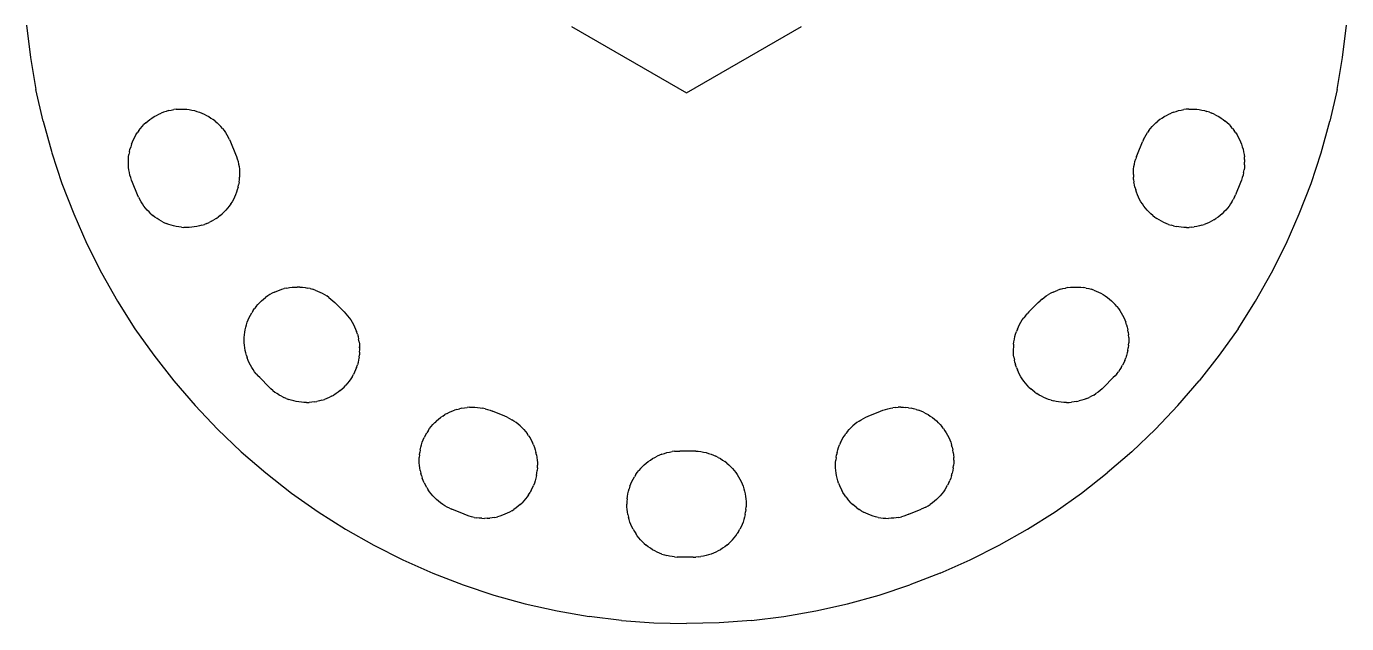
# Model space of a CAD drawing. Extents: x 83 to 338, y -17 to 518.
# Drawn here: x 85.3 to 184.8, y -16.7 to 28.3 of the extents above; entities that cross this region are included whole.
import ezdxf

# ---------------------------------------------------------------- set-up
doc = ezdxf.new("R2010")
doc.units = 0
doc.header["$MEASUREMENT"] = 0
doc.layers.get('0').update_dxf_attribs({"linetype": 'CONTINUOUS'})

msp = doc.modelspace()

# ---------------------------------------------------------------- linework, layer by layer
at = {"color": 1}
for points in [[(85.27, 28.447), (85.57, 26.011)], [(126.369, 28.347), (135.029, 23.348)], [(135.029, 23.348), (143.69, 28.347)], [(184.488, 26.011), (184.788, 28.447)], [(85.57, 26.011), (85.99, 23.593)], [(184.068, 23.593), (184.488, 26.011)], [(86.528, 21.199), (85.99, 23.593)], [(184.068, 23.593), (183.531, 21.199)], [(95.798, 21.948), (95.611, 21.886)], [(95.987, 22), (95.798, 21.947)], [(95.987, 22), (96.178, 22.043)], [(96.178, 22.043), (96.372, 22.077)], [(96.566, 22.1), (96.372, 22.076)], [(96.567, 22.1), (96.762, 22.115)], [(96.762, 22.115), (96.959, 22.12)], [(96.959, 22.12), (97.155, 22.115)], [(97.155, 22.115), (97.351, 22.1)], [(97.351, 22.101), (97.546, 22.077)], [(97.546, 22.076), (97.739, 22.043)], [(97.739, 22.043), (97.931, 22)], [(97.931, 22), (98.12, 21.947)], [(98.12, 21.948), (98.307, 21.886)], [(171.752, 21.886), (171.938, 21.947)], [(171.938, 21.947), (172.128, 22)], [(172.128, 22), (172.319, 22.043)], [(172.319, 22.043), (172.513, 22.076)], [(172.708, 22.101), (172.513, 22.076)], [(172.903, 22.115), (172.707, 22.1)], [(172.903, 22.115), (173.099, 22.12)], [(173.099, 22.12), (173.296, 22.115)], [(173.296, 22.115), (173.492, 22.101)], [(173.492, 22.1), (173.686, 22.076)], [(173.686, 22.076), (173.88, 22.043)], [(173.88, 22.043), (174.071, 22)], [(174.071, 22), (174.261, 21.947)], [(174.447, 21.886), (174.261, 21.947)], [(86.527, 21.199), (87.182, 18.834)], [(93.995, 20.806), (94.13, 20.948)], [(94.272, 21.084), (94.13, 20.948)], [(94.272, 21.083), (94.421, 21.212)], [(94.421, 21.212), (94.576, 21.332)], [(94.576, 21.332), (94.736, 21.446)], [(94.736, 21.446), (94.902, 21.551)], [(94.902, 21.551), (95.073, 21.647)], [(95.073, 21.647), (95.248, 21.736)], [(95.248, 21.736), (95.428, 21.815)], [(95.611, 21.886), (95.428, 21.815)], [(98.306, 21.886), (98.49, 21.815)], [(98.489, 21.815), (98.669, 21.736)], [(98.669, 21.736), (98.844, 21.647)], [(98.844, 21.647), (99.015, 21.55)], [(99.015, 21.551), (99.181, 21.446)], [(99.181, 21.446), (99.341, 21.332)], [(99.497, 21.212), (99.341, 21.333)], [(99.496, 21.212), (99.645, 21.083)], [(99.645, 21.084), (99.788, 20.948)], [(99.787, 20.948), (99.922, 20.806)], [(170.271, 20.948), (170.136, 20.806)], [(170.413, 21.084), (170.271, 20.948)], [(170.413, 21.083), (170.562, 21.212)], [(170.717, 21.333), (170.562, 21.212)], [(170.877, 21.446), (170.717, 21.333)], [(170.877, 21.446), (171.043, 21.551)], [(171.043, 21.551), (171.214, 21.647)], [(171.214, 21.647), (171.389, 21.736)], [(171.389, 21.736), (171.569, 21.815)], [(171.752, 21.886), (171.569, 21.815)], [(174.447, 21.886), (174.63, 21.815)], [(174.81, 21.736), (174.63, 21.815)], [(174.81, 21.736), (174.985, 21.647)], [(174.985, 21.647), (175.156, 21.551)], [(175.156, 21.551), (175.322, 21.446)], [(175.322, 21.446), (175.482, 21.333)], [(175.482, 21.333), (175.637, 21.212)], [(175.786, 21.084), (175.637, 21.212)], [(175.928, 20.948), (175.786, 21.084)], [(175.928, 20.948), (176.064, 20.806)], [(182.876, 18.833), (183.531, 21.199)], [(93.343, 19.83), (93.431, 20.005)], [(93.431, 20.005), (93.528, 20.176)], [(93.528, 20.176), (93.633, 20.342)], [(93.746, 20.503), (93.633, 20.342)], [(93.746, 20.502), (93.867, 20.657)], [(93.867, 20.657), (93.995, 20.806)], [(100.051, 20.658), (99.922, 20.806)], [(100.051, 20.657), (100.171, 20.502)], [(100.171, 20.503), (100.285, 20.342)], [(100.284, 20.342), (100.39, 20.176)], [(100.39, 20.176), (100.487, 20.005)], [(100.575, 19.83), (100.486, 20.005)], [(169.483, 19.83), (169.572, 20.005)], [(169.572, 20.005), (169.669, 20.176)], [(169.669, 20.176), (169.774, 20.342)], [(169.887, 20.503), (169.774, 20.342)], [(169.887, 20.502), (170.007, 20.657)], [(170.007, 20.657), (170.136, 20.806)], [(176.192, 20.657), (176.063, 20.806)], [(176.191, 20.657), (176.312, 20.502)], [(176.426, 20.342), (176.312, 20.503)], [(176.425, 20.342), (176.53, 20.176)], [(176.53, 20.176), (176.627, 20.005)], [(176.627, 20.006), (176.716, 19.83)], [(93.035, 18.9), (93.079, 19.092)], [(93.131, 19.281), (93.078, 19.092)], [(93.193, 19.468), (93.131, 19.281)], [(93.192, 19.467), (93.263, 19.65)], [(93.263, 19.65), (93.343, 19.83)], [(100.575, 19.83), (100.654, 19.65)], [(100.654, 19.65), (101.037, 18.726)], [(169.021, 18.726), (169.404, 19.65)], [(169.483, 19.83), (169.404, 19.65)], [(176.715, 19.83), (176.795, 19.65)], [(176.795, 19.65), (176.866, 19.467)], [(176.866, 19.467), (176.927, 19.281)], [(176.927, 19.281), (176.98, 19.092)], [(176.98, 19.092), (177.023, 18.9)], [(87.182, 18.833), (87.952, 16.503)], [(92.959, 18.12), (92.963, 18.316)], [(92.963, 17.923), (92.959, 18.12)], [(92.963, 18.316), (92.978, 18.512)], [(92.978, 17.728), (92.963, 17.923)], [(92.978, 18.512), (93.002, 18.707)], [(93.036, 18.9), (93.002, 18.707)], [(101.037, 18.726), (101.108, 18.543)], [(101.108, 18.543), (101.17, 18.357)], [(101.169, 18.357), (101.222, 18.168)], [(101.222, 18.168), (101.265, 17.976)], [(101.265, 17.976), (101.298, 17.783)], [(168.76, 17.783), (168.794, 17.976)], [(168.794, 17.976), (168.837, 18.168)], [(168.837, 18.168), (168.889, 18.357)], [(168.95, 18.544), (168.889, 18.357)], [(168.95, 18.543), (169.021, 18.727)], [(177.023, 18.9), (177.056, 18.707)], [(177.056, 18.707), (177.08, 18.512)], [(177.095, 18.316), (177.08, 18.512)], [(177.095, 17.923), (177.08, 17.728)], [(177.095, 18.316), (177.1, 18.12)], [(177.095, 17.923), (177.1, 18.12)], [(182.106, 16.503), (182.876, 18.833)], [(93.002, 17.532), (92.978, 17.728)], [(93.035, 17.339), (93.002, 17.533)], [(93.078, 17.147), (93.035, 17.339)], [(93.131, 16.959), (93.079, 17.148)], [(93.192, 16.772), (93.131, 16.959)], [(101.298, 17.783), (101.322, 17.588)], [(101.322, 17.588), (101.337, 17.393)], [(101.322, 16.803), (101.337, 17)], [(101.337, 17.392), (101.342, 17.196)], [(101.343, 17.196), (101.337, 16.999)], [(168.715, 17.195), (168.722, 17.393)], [(168.715, 17.196), (168.722, 16.999)], [(168.721, 17.393), (168.736, 17.588)], [(168.736, 16.804), (168.722, 16.999)], [(168.736, 17.588), (168.76, 17.783)], [(176.927, 16.959), (176.866, 16.772)], [(176.98, 17.148), (176.927, 16.959)], [(177.023, 17.339), (176.98, 17.148)], [(177.023, 17.339), (177.056, 17.533)], [(177.08, 17.728), (177.056, 17.533)], [(87.952, 16.503), (88.835, 14.214)], [(93.263, 16.589), (93.192, 16.772)], [(93.646, 15.665), (93.263, 16.589)], [(101.169, 16.035), (101.108, 15.848)], [(101.222, 16.224), (101.169, 16.035)], [(101.222, 16.223), (101.266, 16.415)], [(101.3, 16.609), (101.265, 16.415)], [(101.298, 16.609), (101.322, 16.803)], [(168.736, 16.804), (168.76, 16.609)], [(168.794, 16.415), (168.76, 16.609)], [(168.837, 16.224), (168.794, 16.415)], [(168.836, 16.224), (168.889, 16.034)], [(168.95, 15.848), (168.889, 16.035)], [(176.795, 16.589), (176.412, 15.665)], [(176.866, 16.772), (176.795, 16.589)], [(181.223, 14.214), (182.106, 16.503)], [(93.725, 15.485), (93.646, 15.665)], [(93.725, 15.486), (93.814, 15.31)], [(93.91, 15.139), (93.814, 15.31)], [(94.015, 14.973), (93.91, 15.139)], [(94.128, 14.813), (94.015, 14.973)], [(100.668, 14.973), (100.554, 14.813)], [(100.772, 15.139), (100.667, 14.973)], [(100.869, 15.31), (100.772, 15.139)], [(100.958, 15.485), (100.869, 15.31)], [(101.037, 15.665), (100.957, 15.486)], [(101.108, 15.848), (101.037, 15.665)], [(169.021, 15.665), (168.951, 15.848)], [(169.101, 15.486), (169.021, 15.665)], [(169.189, 15.31), (169.101, 15.486)], [(169.286, 15.139), (169.189, 15.31)], [(169.391, 14.973), (169.286, 15.139)], [(169.504, 14.813), (169.391, 14.973)], [(176.043, 14.973), (175.93, 14.813)], [(176.148, 15.139), (176.043, 14.973)], [(176.148, 15.139), (176.245, 15.31)], [(176.333, 15.485), (176.244, 15.31)], [(176.333, 15.486), (176.412, 15.665)], [(88.835, 14.214), (89.83, 11.97)], [(94.249, 14.658), (94.128, 14.813)], [(94.377, 14.509), (94.249, 14.658)], [(94.513, 14.367), (94.377, 14.509)], [(94.655, 14.232), (94.513, 14.367)], [(94.655, 14.232), (94.804, 14.104)], [(94.959, 13.983), (94.804, 14.104)], [(95.119, 13.87), (94.959, 13.983)], [(99.564, 13.87), (99.725, 13.983)], [(99.879, 14.104), (99.724, 13.983)], [(99.879, 14.103), (100.028, 14.231)], [(100.17, 14.367), (100.028, 14.232)], [(100.305, 14.509), (100.17, 14.367)], [(100.433, 14.658), (100.305, 14.509)], [(100.554, 14.813), (100.433, 14.658)], [(169.625, 14.658), (169.504, 14.813)], [(169.753, 14.51), (169.625, 14.658)], [(169.888, 14.367), (169.753, 14.51)], [(170.031, 14.232), (169.888, 14.367)], [(170.179, 14.104), (170.03, 14.232)], [(170.179, 14.104), (170.334, 13.983)], [(170.334, 13.983), (170.494, 13.87)], [(175.1, 13.983), (174.939, 13.87)], [(175.254, 14.104), (175.1, 13.983)], [(175.403, 14.232), (175.254, 14.104)], [(175.545, 14.367), (175.403, 14.232)], [(175.681, 14.51), (175.545, 14.367)], [(175.809, 14.658), (175.681, 14.51)], [(175.93, 14.813), (175.809, 14.658)], [(180.229, 11.97), (181.223, 14.214)], [(95.285, 13.765), (95.119, 13.87)], [(95.456, 13.668), (95.285, 13.765)], [(95.456, 13.668), (95.631, 13.58)], [(95.631, 13.58), (95.811, 13.5)], [(95.994, 13.43), (95.811, 13.5)], [(96.18, 13.368), (95.994, 13.43)], [(96.369, 13.316), (96.18, 13.368)], [(96.561, 13.273), (96.369, 13.316)], [(96.754, 13.239), (96.561, 13.273)], [(96.951, 13.215), (96.754, 13.239)], [(96.949, 13.215), (97.147, 13.201)], [(97.341, 13.196), (97.145, 13.201)], [(97.538, 13.201), (97.341, 13.196)], [(97.734, 13.215), (97.538, 13.2)], [(97.928, 13.239), (97.733, 13.215)], [(98.122, 13.273), (97.928, 13.239)], [(98.314, 13.315), (98.122, 13.272)], [(98.502, 13.368), (98.313, 13.316)], [(98.502, 13.369), (98.69, 13.43)], [(98.872, 13.5), (98.689, 13.43)], [(98.872, 13.5), (99.052, 13.579)], [(99.227, 13.668), (99.052, 13.58)], [(99.227, 13.667), (99.399, 13.764)], [(99.564, 13.87), (99.398, 13.765)], [(170.66, 13.765), (170.494, 13.87)], [(170.831, 13.668), (170.66, 13.765)], [(171.007, 13.58), (170.831, 13.668)], [(171.186, 13.5), (171.006, 13.58)], [(171.369, 13.43), (171.186, 13.5)], [(171.369, 13.43), (171.556, 13.368)], [(171.745, 13.315), (171.556, 13.368)], [(171.745, 13.316), (171.936, 13.273)], [(172.13, 13.239), (171.936, 13.272)], [(172.325, 13.215), (172.13, 13.239)], [(172.521, 13.201), (172.325, 13.215)], [(172.717, 13.196), (172.52, 13.201)], [(172.717, 13.196), (172.913, 13.201)], [(173.109, 13.215), (172.913, 13.2)], [(173.109, 13.215), (173.304, 13.239)], [(173.497, 13.273), (173.304, 13.239)], [(173.689, 13.316), (173.497, 13.273)], [(173.878, 13.368), (173.689, 13.316)], [(173.878, 13.368), (174.064, 13.43)], [(174.247, 13.5), (174.064, 13.43)], [(174.427, 13.58), (174.247, 13.5)], [(174.603, 13.668), (174.427, 13.58)], [(174.773, 13.765), (174.602, 13.668)], [(174.773, 13.765), (174.939, 13.87)], [(89.83, 11.97), (90.933, 9.778)], [(179.125, 9.778), (180.229, 11.97)], [(90.933, 9.778), (92.143, 7.643)], [(177.915, 7.643), (179.125, 9.778)], [(103.462, 8.036), (103.301, 7.923)], [(103.628, 8.141), (103.462, 8.036)], [(103.799, 8.238), (103.627, 8.141)], [(103.974, 8.326), (103.798, 8.238)], [(103.974, 8.326), (104.153, 8.405)], [(104.153, 8.405), (104.337, 8.476)], [(104.337, 8.476), (104.523, 8.538)], [(104.523, 8.538), (104.712, 8.59)], [(104.904, 8.633), (104.712, 8.59)], [(104.904, 8.633), (105.097, 8.667)], [(105.097, 8.667), (105.292, 8.691)], [(105.292, 8.691), (105.488, 8.705)], [(105.488, 8.705), (105.684, 8.71)], [(105.88, 8.705), (105.684, 8.71)], [(105.88, 8.705), (106.076, 8.691)], [(106.076, 8.691), (106.271, 8.667)], [(106.271, 8.667), (106.464, 8.633)], [(106.656, 8.59), (106.464, 8.633)], [(106.656, 8.59), (106.845, 8.538)], [(107.032, 8.476), (106.845, 8.538)], [(107.032, 8.476), (107.215, 8.405)], [(107.215, 8.405), (107.394, 8.326)], [(107.394, 8.326), (107.57, 8.238)], [(107.57, 8.237), (107.741, 8.14)], [(107.741, 8.141), (107.906, 8.036)], [(108.068, 7.922), (107.906, 8.035)], [(161.991, 7.923), (162.152, 8.036)], [(162.152, 8.036), (162.318, 8.141)], [(162.489, 8.238), (162.318, 8.141)], [(162.664, 8.326), (162.488, 8.238)], [(162.664, 8.326), (162.843, 8.406)], [(162.843, 8.405), (163.026, 8.476)], [(163.213, 8.538), (163.026, 8.476)], [(163.213, 8.538), (163.402, 8.59)], [(163.402, 8.59), (163.594, 8.633)], [(163.787, 8.667), (163.594, 8.633)], [(163.787, 8.667), (163.982, 8.691)], [(163.982, 8.691), (164.178, 8.705)], [(164.178, 8.705), (164.374, 8.71)], [(164.374, 8.71), (164.57, 8.705)], [(164.57, 8.705), (164.766, 8.691)], [(164.766, 8.691), (164.961, 8.667)], [(165.154, 8.633), (164.961, 8.667)], [(165.154, 8.633), (165.346, 8.59)], [(165.346, 8.59), (165.535, 8.538)], [(165.722, 8.476), (165.535, 8.538)], [(165.722, 8.476), (165.905, 8.405)], [(165.905, 8.405), (166.084, 8.326)], [(166.084, 8.326), (166.26, 8.238)], [(166.26, 8.238), (166.43, 8.141)], [(166.43, 8.141), (166.596, 8.036)], [(166.596, 8.036), (166.757, 7.923)], [(92.143, 7.643), (93.456, 5.569)], [(102.358, 6.932), (102.471, 7.093)], [(102.592, 7.248), (102.471, 7.093)], [(102.592, 7.247), (102.72, 7.396)], [(102.72, 7.396), (102.856, 7.538)], [(102.856, 7.538), (102.998, 7.674)], [(102.998, 7.674), (103.147, 7.802)], [(103.147, 7.802), (103.301, 7.923)], [(108.067, 7.923), (108.222, 7.802)], [(108.222, 7.803), (108.371, 7.674)], [(108.37, 7.674), (108.512, 7.538)], [(108.512, 7.538), (109.221, 6.831)], [(160.838, 6.831), (161.546, 7.538)], [(161.546, 7.538), (161.688, 7.674)], [(161.837, 7.802), (161.688, 7.674)], [(161.837, 7.802), (161.991, 7.923)], [(166.757, 7.923), (166.912, 7.802)], [(166.912, 7.802), (167.06, 7.674)], [(167.06, 7.674), (167.203, 7.538)], [(167.203, 7.538), (167.338, 7.396)], [(167.466, 7.248), (167.338, 7.396)], [(167.466, 7.247), (167.587, 7.093)], [(167.587, 7.093), (167.7, 6.932)], [(176.603, 5.569), (177.915, 7.643)], [(101.856, 5.871), (101.918, 6.057)], [(101.918, 6.057), (101.988, 6.241)], [(101.989, 6.241), (102.068, 6.42)], [(102.068, 6.42), (102.156, 6.595)], [(102.156, 6.595), (102.253, 6.766)], [(102.358, 6.932), (102.253, 6.766)], [(109.22, 6.831), (109.355, 6.689)], [(109.355, 6.689), (109.484, 6.54)], [(109.483, 6.54), (109.605, 6.385)], [(109.604, 6.386), (109.717, 6.225)], [(109.717, 6.225), (109.822, 6.059)], [(109.822, 6.059), (109.92, 5.888)], [(160.139, 5.888), (160.236, 6.059)], [(160.236, 6.059), (160.341, 6.225)], [(160.341, 6.225), (160.454, 6.386)], [(160.575, 6.541), (160.454, 6.386)], [(160.575, 6.54), (160.703, 6.689)], [(160.839, 6.832), (160.703, 6.689)], [(167.7, 6.932), (167.805, 6.767)], [(167.805, 6.766), (167.902, 6.596)], [(167.902, 6.596), (167.99, 6.42)], [(167.99, 6.42), (168.07, 6.241)], [(168.07, 6.241), (168.14, 6.057)], [(168.202, 5.871), (168.14, 6.058)], [(93.456, 5.569), (94.869, 3.563)], [(101.689, 4.906), (101.703, 5.102)], [(101.703, 5.102), (101.727, 5.297)], [(101.727, 5.297), (101.761, 5.49)], [(101.761, 5.49), (101.804, 5.682)], [(101.804, 5.682), (101.856, 5.871)], [(109.919, 5.889), (110.008, 5.713)], [(110.007, 5.713), (110.087, 5.533)], [(110.087, 5.533), (110.159, 5.35)], [(110.22, 5.164), (110.157, 5.35)], [(110.219, 5.164), (110.271, 4.975)], [(159.785, 4.974), (159.839, 5.164)], [(159.837, 5.165), (159.901, 5.351)], [(159.971, 5.534), (159.901, 5.35)], [(159.971, 5.535), (160.051, 5.713)], [(160.051, 5.713), (160.139, 5.888)], [(168.202, 5.871), (168.254, 5.682)], [(168.254, 5.682), (168.297, 5.49)], [(168.331, 5.297), (168.297, 5.491)], [(168.331, 5.297), (168.355, 5.102)], [(168.369, 4.906), (168.355, 5.102)], [(176.603, 5.569), (175.189, 3.563)], [(101.684, 4.71), (101.689, 4.906)], [(101.689, 4.514), (101.684, 4.71)], [(101.703, 4.318), (101.689, 4.514)], [(101.727, 4.123), (101.703, 4.318)], [(101.761, 3.93), (101.727, 4.123)], [(110.271, 4.975), (110.314, 4.783)], [(110.349, 4.59), (110.314, 4.783)], [(110.348, 4.59), (110.372, 4.395)], [(110.372, 4.395), (110.386, 4.199)], [(110.393, 4.002), (110.386, 4.2)], [(110.386, 4.199), (110.391, 4.003)], [(110.386, 3.806), (110.393, 4.003)], [(159.672, 4.2), (159.665, 4.002)], [(159.672, 3.807), (159.667, 4.003)], [(159.686, 4.395), (159.671, 4.199)], [(159.686, 4.395), (159.71, 4.59)], [(159.708, 4.589), (159.744, 4.783)], [(159.742, 4.784), (159.787, 4.976)], [(168.297, 3.93), (168.331, 4.123)], [(168.355, 4.318), (168.331, 4.123)], [(168.355, 4.318), (168.369, 4.514)], [(168.369, 4.906), (168.374, 4.71)], [(168.374, 4.71), (168.369, 4.514)], [(94.869, 3.563), (96.379, 1.628)], [(101.804, 3.738), (101.761, 3.93)], [(101.856, 3.549), (101.804, 3.738)], [(101.856, 3.549), (101.918, 3.362)], [(101.989, 3.179), (101.918, 3.362)], [(102.068, 3), (101.989, 3.179)], [(102.156, 2.824), (102.068, 3)], [(110.271, 3.031), (110.219, 2.842)], [(110.315, 3.222), (110.271, 3.031)], [(110.348, 3.416), (110.314, 3.222)], [(110.348, 3.416), (110.373, 3.611)], [(110.387, 3.806), (110.372, 3.611)], [(159.686, 3.611), (159.672, 3.807)], [(159.71, 3.416), (159.686, 3.611)], [(159.71, 3.416), (159.744, 3.222)], [(159.787, 3.031), (159.744, 3.222)], [(159.787, 3.031), (159.839, 2.842)], [(167.99, 3), (167.902, 2.824)], [(168.07, 3.179), (167.99, 3)], [(168.07, 3.179), (168.14, 3.362)], [(168.202, 3.549), (168.14, 3.362)], [(168.254, 3.738), (168.202, 3.549)], [(168.297, 3.93), (168.254, 3.738)], [(175.189, 3.563), (173.68, 1.628)], [(102.253, 2.654), (102.156, 2.824)], [(102.358, 2.488), (102.253, 2.653)], [(102.471, 2.327), (102.358, 2.488)], [(102.592, 2.172), (102.471, 2.327)], [(102.592, 2.172), (102.72, 2.024)], [(102.856, 1.881), (102.72, 2.024)], [(109.822, 1.946), (109.919, 2.118)], [(110.007, 2.293), (109.919, 2.117)], [(110.087, 2.472), (110.007, 2.293)], [(110.157, 2.655), (110.087, 2.472)], [(110.157, 2.655), (110.22, 2.842)], [(159.901, 2.655), (159.839, 2.842)], [(159.901, 2.655), (159.971, 2.472)], [(160.051, 2.292), (159.971, 2.472)], [(160.139, 2.117), (160.051, 2.293)], [(160.236, 1.946), (160.139, 2.117)], [(167.338, 2.024), (167.203, 1.882)], [(167.466, 2.172), (167.338, 2.024)], [(167.466, 2.172), (167.587, 2.327)], [(167.7, 2.488), (167.587, 2.327)], [(167.805, 2.654), (167.7, 2.488)], [(167.805, 2.654), (167.902, 2.824)], [(96.379, 1.628), (97.981, -0.23)], [(103.563, 1.174), (102.856, 1.881)], [(103.705, 1.039), (103.563, 1.174)], [(103.854, 0.911), (103.705, 1.039)], [(108.929, 0.911), (109.078, 1.039)], [(109.078, 1.039), (109.22, 1.175)], [(109.22, 1.174), (109.355, 1.316)], [(109.483, 1.465), (109.355, 1.317)], [(109.604, 1.62), (109.483, 1.465)], [(109.717, 1.78), (109.604, 1.62)], [(109.822, 1.946), (109.717, 1.78)], [(160.341, 1.78), (160.236, 1.946)], [(160.454, 1.62), (160.341, 1.78)], [(160.575, 1.465), (160.454, 1.62)], [(160.703, 1.316), (160.574, 1.465)], [(160.838, 1.174), (160.703, 1.317)], [(160.838, 1.174), (160.981, 1.039)], [(161.129, 0.911), (160.98, 1.039)], [(166.353, 1.039), (166.204, 0.911)], [(166.353, 1.039), (166.495, 1.174)], [(167.202, 1.882), (166.495, 1.174)], [(172.077, -0.23), (173.68, 1.628)], [(103.854, 0.911), (104.008, 0.79)], [(104.008, 0.79), (104.169, 0.677)], [(104.335, 0.572), (104.169, 0.677)], [(104.506, 0.475), (104.335, 0.572)], [(104.505, 0.475), (104.681, 0.387)], [(104.861, 0.307), (104.681, 0.387)], [(104.861, 0.307), (105.044, 0.237)], [(105.23, 0.175), (105.044, 0.237)], [(105.419, 0.123), (105.23, 0.175)], [(105.611, 0.08), (105.419, 0.123)], [(105.804, 0.046), (105.611, 0.08)], [(105.999, 0.022), (105.804, 0.046)], [(106.195, 0.008), (105.999, 0.022)], [(106.391, 0.003), (106.195, 0.008)], [(106.391, 0.003), (106.588, 0.008)], [(106.783, 0.022), (106.588, 0.008)], [(106.978, 0.046), (106.783, 0.022)], [(106.978, 0.046), (107.172, 0.08)], [(107.363, 0.123), (107.172, 0.08)], [(107.552, 0.175), (107.363, 0.123)], [(107.552, 0.175), (107.739, 0.237)], [(107.922, 0.307), (107.739, 0.237)], [(108.101, 0.387), (107.922, 0.307)], [(108.277, 0.475), (108.101, 0.387)], [(108.277, 0.475), (108.448, 0.572)], [(108.614, 0.677), (108.448, 0.572)], [(108.774, 0.79), (108.613, 0.677)], [(108.929, 0.911), (108.774, 0.79)], [(161.284, 0.79), (161.129, 0.911)], [(161.284, 0.79), (161.445, 0.677)], [(161.61, 0.572), (161.445, 0.677)], [(161.781, 0.475), (161.61, 0.572)], [(161.957, 0.387), (161.781, 0.475)], [(162.136, 0.307), (161.957, 0.387)], [(162.319, 0.237), (162.136, 0.307)], [(162.506, 0.175), (162.319, 0.237)], [(162.506, 0.175), (162.695, 0.123)], [(162.887, 0.08), (162.695, 0.123)], [(163.08, 0.046), (162.887, 0.08)], [(163.275, 0.022), (163.08, 0.046)], [(163.471, 0.008), (163.275, 0.022)], [(163.667, 0.003), (163.471, 0.008)], [(163.667, 0.003), (163.863, 0.007)], [(163.863, 0.008), (164.059, 0.022)], [(164.254, 0.046), (164.059, 0.022)], [(164.447, 0.08), (164.254, 0.046)], [(164.447, 0.08), (164.639, 0.123)], [(164.828, 0.175), (164.639, 0.123)], [(165.014, 0.237), (164.828, 0.175)], [(165.198, 0.307), (165.014, 0.237)], [(165.198, 0.307), (165.377, 0.387)], [(165.553, 0.475), (165.377, 0.387)], [(165.723, 0.572), (165.552, 0.475)], [(165.723, 0.572), (165.889, 0.677)], [(166.05, 0.79), (165.889, 0.677)], [(166.204, 0.911), (166.05, 0.79)], [(97.982, -0.23), (99.674, -2.008)], [(116.655, -1.014), (116.821, -0.909)], [(116.991, -0.812), (116.821, -0.909)], [(116.991, -0.812), (117.167, -0.724)], [(117.167, -0.724), (117.346, -0.644)], [(117.346, -0.644), (117.53, -0.574)], [(117.716, -0.512), (117.529, -0.574)], [(117.716, -0.512), (117.905, -0.46)], [(118.097, -0.417), (117.905, -0.46)], [(118.097, -0.417), (118.29, -0.383)], [(118.29, -0.383), (118.485, -0.359)], [(118.681, -0.345), (118.485, -0.359)], [(118.681, -0.345), (118.878, -0.339)], [(118.877, -0.34), (119.074, -0.345)], [(119.073, -0.345), (119.269, -0.359)], [(119.269, -0.359), (119.464, -0.383)], [(119.464, -0.383), (119.657, -0.417)], [(119.849, -0.46), (119.657, -0.417)], [(119.849, -0.46), (120.039, -0.513)], [(120.038, -0.512), (120.225, -0.574)], [(120.225, -0.574), (120.408, -0.644)], [(121.332, -1.027), (120.408, -0.644)], [(148.726, -1.027), (149.65, -0.645)], [(149.65, -0.644), (149.833, -0.574)], [(149.833, -0.574), (150.02, -0.513)], [(150.02, -0.512), (150.209, -0.46)], [(150.209, -0.46), (150.401, -0.417)], [(150.401, -0.417), (150.594, -0.383)], [(150.789, -0.359), (150.594, -0.383)], [(150.789, -0.359), (150.985, -0.345)], [(151.181, -0.34), (150.984, -0.345)], [(151.181, -0.34), (151.377, -0.345)], [(151.377, -0.345), (151.573, -0.359)], [(151.768, -0.383), (151.573, -0.359)], [(151.768, -0.383), (151.961, -0.417)], [(152.153, -0.46), (151.961, -0.417)], [(152.342, -0.512), (152.153, -0.46)], [(152.342, -0.512), (152.529, -0.574)], [(152.712, -0.644), (152.529, -0.574)], [(152.891, -0.724), (152.712, -0.644)], [(152.891, -0.724), (153.067, -0.812)], [(153.067, -0.812), (153.238, -0.909)], [(153.238, -0.909), (153.403, -1.014)], [(170.384, -2.008), (172.077, -0.23)], [(115.551, -2.118), (115.664, -1.957)], [(115.664, -1.957), (115.785, -1.802)], [(115.784, -1.802), (115.913, -1.654)], [(115.913, -1.654), (116.049, -1.511)], [(116.191, -1.376), (116.048, -1.512)], [(116.191, -1.376), (116.339, -1.248)], [(116.339, -1.248), (116.494, -1.127)], [(116.655, -1.014), (116.494, -1.127)], [(121.511, -1.107), (121.332, -1.027)], [(121.511, -1.107), (121.687, -1.195)], [(121.687, -1.195), (121.858, -1.292)], [(122.024, -1.397), (121.857, -1.292)], [(122.184, -1.51), (122.023, -1.396)], [(122.339, -1.63), (122.184, -1.51)], [(122.488, -1.759), (122.339, -1.631)], [(122.63, -1.894), (122.487, -1.759)], [(122.629, -1.894), (122.765, -2.036)], [(147.429, -1.894), (147.293, -2.036)], [(147.571, -1.759), (147.428, -1.894)], [(147.719, -1.631), (147.57, -1.759)], [(147.874, -1.51), (147.719, -1.631)], [(148.035, -1.397), (147.874, -1.51)], [(148.035, -1.397), (148.201, -1.292)], [(148.2, -1.292), (148.371, -1.195)], [(148.371, -1.195), (148.547, -1.107)], [(148.547, -1.107), (148.726, -1.027)], [(153.403, -1.014), (153.564, -1.127)], [(153.564, -1.127), (153.719, -1.248)], [(153.719, -1.248), (153.867, -1.376)], [(153.867, -1.376), (154.009, -1.512)], [(154.145, -1.654), (154.009, -1.511)], [(154.145, -1.654), (154.273, -1.802)], [(154.394, -1.957), (154.273, -1.802)], [(154.394, -1.957), (154.507, -2.117)], [(99.674, -2.008), (101.451, -3.7)], [(115.111, -2.992), (115.181, -2.809)], [(115.181, -2.809), (115.261, -2.63)], [(115.349, -2.454), (115.261, -2.63)], [(115.349, -2.454), (115.446, -2.284)], [(115.551, -2.117), (115.446, -2.284)], [(122.765, -2.036), (122.894, -2.185)], [(122.893, -2.185), (123.014, -2.34)], [(123.127, -2.5), (123.014, -2.34)], [(123.127, -2.5), (123.232, -2.666)], [(123.232, -2.666), (123.329, -2.837)], [(123.329, -2.837), (123.417, -3.012)], [(146.641, -3.012), (146.729, -2.837)], [(146.729, -2.837), (146.826, -2.666)], [(146.826, -2.666), (146.931, -2.5)], [(146.931, -2.5), (147.044, -2.34)], [(147.165, -2.185), (147.044, -2.34)], [(147.165, -2.185), (147.293, -2.036)], [(154.507, -2.118), (154.612, -2.284)], [(154.612, -2.283), (154.709, -2.454)], [(154.709, -2.454), (154.797, -2.63)], [(154.797, -2.63), (154.877, -2.809)], [(154.877, -2.809), (154.947, -2.992)], [(168.607, -3.7), (170.384, -2.008)], [(101.451, -3.7), (103.309, -5.303)], [(114.896, -3.948), (114.882, -4.144)], [(114.896, -3.948), (114.92, -3.753)], [(114.954, -3.559), (114.92, -3.753)], [(114.954, -3.56), (114.997, -3.368)], [(114.997, -3.368), (115.049, -3.179)], [(115.049, -3.179), (115.111, -2.993)], [(123.497, -3.192), (123.417, -3.012)], [(123.496, -3.192), (123.568, -3.375)], [(123.567, -3.375), (123.629, -3.561)], [(123.629, -3.561), (123.681, -3.751)], [(123.724, -3.942), (123.681, -3.751)], [(123.724, -3.942), (123.758, -4.136)], [(132.998, -3.957), (132.819, -4.036)], [(133.182, -3.886), (132.998, -3.957)], [(133.182, -3.886), (133.368, -3.825)], [(133.368, -3.825), (133.557, -3.772)], [(133.557, -3.772), (133.749, -3.729)], [(133.749, -3.729), (133.942, -3.696)], [(134.137, -3.671), (133.942, -3.695)], [(134.137, -3.672), (134.333, -3.657)], [(134.333, -3.657), (134.529, -3.652)], [(135.529, -3.652), (134.529, -3.652)], [(135.725, -3.657), (135.529, -3.652)], [(135.725, -3.657), (135.921, -3.672)], [(135.921, -3.671), (136.116, -3.696)], [(136.116, -3.695), (136.31, -3.729)], [(136.309, -3.729), (136.501, -3.772)], [(136.501, -3.772), (136.69, -3.825)], [(136.69, -3.825), (136.877, -3.886)], [(136.877, -3.886), (137.06, -3.957)], [(137.06, -3.957), (137.239, -4.036)], [(146.3, -4.136), (146.334, -3.942)], [(146.377, -3.751), (146.334, -3.942)], [(146.377, -3.751), (146.429, -3.562)], [(146.429, -3.562), (146.491, -3.375)], [(146.491, -3.375), (146.562, -3.192)], [(146.641, -3.012), (146.562, -3.192)], [(154.947, -2.993), (155.009, -3.179)], [(155.062, -3.368), (155.009, -3.179)], [(155.061, -3.368), (155.104, -3.56)], [(155.138, -3.753), (155.104, -3.559)], [(155.138, -3.753), (155.162, -3.948)], [(155.162, -3.948), (155.176, -4.144)], [(168.607, -3.7), (166.749, -5.303)], [(114.877, -4.34), (114.882, -4.144)], [(114.882, -4.536), (114.877, -4.34)], [(114.896, -4.732), (114.882, -4.536)], [(114.92, -4.927), (114.896, -4.732)], [(114.954, -5.12), (114.92, -4.927)], [(123.758, -4.136), (123.782, -4.331)], [(123.782, -4.331), (123.796, -4.526)], [(123.796, -4.919), (123.782, -5.115)], [(123.796, -4.526), (123.801, -4.723)], [(123.796, -4.919), (123.801, -4.723)], [(131.565, -4.966), (131.437, -5.115)], [(131.565, -4.966), (131.701, -4.824)], [(131.701, -4.824), (131.843, -4.688)], [(131.843, -4.688), (131.991, -4.56)], [(131.991, -4.56), (132.146, -4.439)], [(132.146, -4.439), (132.307, -4.326)], [(132.307, -4.326), (132.473, -4.221)], [(132.473, -4.221), (132.643, -4.125)], [(132.643, -4.125), (132.819, -4.036)], [(137.415, -4.125), (137.239, -4.036)], [(137.415, -4.125), (137.586, -4.221)], [(137.586, -4.221), (137.751, -4.326)], [(137.751, -4.326), (137.912, -4.439)], [(138.067, -4.56), (137.912, -4.439)], [(138.067, -4.56), (138.216, -4.688)], [(138.215, -4.688), (138.358, -4.824)], [(138.357, -4.824), (138.493, -4.966)], [(138.493, -4.966), (138.621, -5.115)], [(146.257, -4.723), (146.262, -4.526)], [(146.262, -4.919), (146.257, -4.723)], [(146.262, -4.526), (146.276, -4.331)], [(146.276, -5.115), (146.262, -4.919)], [(146.3, -4.136), (146.276, -4.331)], [(155.138, -4.927), (155.104, -5.12)], [(155.138, -4.927), (155.162, -4.732)], [(155.176, -4.536), (155.162, -4.732)], [(155.181, -4.34), (155.176, -4.144)], [(155.181, -4.34), (155.176, -4.536)], [(103.309, -5.303), (105.244, -6.813)], [(114.954, -5.12), (114.997, -5.312)], [(115.049, -5.501), (114.997, -5.312)], [(115.049, -5.501), (115.111, -5.687)], [(115.181, -5.871), (115.111, -5.688)], [(115.261, -6.05), (115.181, -5.871)], [(123.629, -5.884), (123.567, -6.07)], [(123.681, -5.695), (123.629, -5.884)], [(123.724, -5.503), (123.681, -5.695)], [(123.724, -5.503), (123.758, -5.31)], [(123.758, -5.31), (123.782, -5.115)], [(130.833, -6.122), (130.913, -5.942)], [(130.913, -5.942), (131.001, -5.767)], [(131.001, -5.767), (131.098, -5.596)], [(131.203, -5.43), (131.098, -5.596)], [(131.203, -5.43), (131.316, -5.269)], [(131.316, -5.269), (131.437, -5.115)], [(138.621, -5.115), (138.742, -5.269)], [(138.742, -5.269), (138.855, -5.43)], [(138.855, -5.43), (138.96, -5.596)], [(138.96, -5.596), (139.057, -5.767)], [(139.057, -5.767), (139.145, -5.942)], [(139.145, -5.942), (139.225, -6.122)], [(146.3, -5.31), (146.276, -5.115)], [(146.334, -5.503), (146.3, -5.31)], [(146.377, -5.695), (146.334, -5.503)], [(146.429, -5.884), (146.377, -5.695)], [(146.491, -6.07), (146.429, -5.884)], [(154.797, -6.05), (154.877, -5.871)], [(154.947, -5.688), (154.877, -5.871)], [(155.009, -5.501), (154.947, -5.688)], [(155.009, -5.501), (155.061, -5.312)], [(155.104, -5.12), (155.061, -5.312)], [(164.814, -6.813), (166.749, -5.303)], [(105.244, -6.813), (107.251, -8.226)], [(115.261, -6.05), (115.349, -6.226)], [(115.446, -6.396), (115.349, -6.225)], [(115.446, -6.396), (115.551, -6.562)], [(115.664, -6.723), (115.551, -6.562)], [(115.785, -6.878), (115.664, -6.723)], [(115.913, -7.026), (115.785, -6.878)], [(123.127, -6.945), (123.014, -7.105)], [(123.127, -6.945), (123.232, -6.779)], [(123.329, -6.608), (123.232, -6.779)], [(123.329, -6.608), (123.417, -6.433)], [(123.417, -6.433), (123.497, -6.253)], [(123.567, -6.07), (123.496, -6.253)], [(130.572, -7.065), (130.606, -6.872)], [(130.606, -6.872), (130.649, -6.68)], [(130.649, -6.68), (130.701, -6.491)], [(130.763, -6.305), (130.701, -6.491)], [(130.763, -6.305), (130.833, -6.122)], [(139.225, -6.122), (139.295, -6.305)], [(139.295, -6.305), (139.357, -6.491)], [(139.357, -6.491), (139.409, -6.68)], [(139.409, -6.68), (139.452, -6.872)], [(139.452, -6.872), (139.486, -7.065)], [(146.491, -6.07), (146.562, -6.253)], [(146.561, -6.253), (146.641, -6.433)], [(146.641, -6.433), (146.729, -6.608)], [(146.826, -6.779), (146.729, -6.608)], [(146.931, -6.945), (146.826, -6.779)], [(147.044, -7.105), (146.931, -6.945)], [(154.273, -6.878), (154.145, -7.026)], [(154.394, -6.723), (154.273, -6.878)], [(154.507, -6.562), (154.394, -6.723)], [(154.612, -6.396), (154.507, -6.562)], [(154.612, -6.397), (154.709, -6.226)], [(154.797, -6.05), (154.709, -6.226)], [(162.808, -8.226), (164.814, -6.813)], [(116.049, -7.168), (115.913, -7.026)], [(116.191, -7.304), (116.049, -7.168)], [(116.339, -7.432), (116.191, -7.304)], [(116.494, -7.553), (116.339, -7.432)], [(116.655, -7.666), (116.494, -7.553)], [(116.821, -7.771), (116.655, -7.666)], [(116.991, -7.868), (116.821, -7.771)], [(117.167, -7.956), (116.991, -7.868)], [(117.167, -7.956), (117.346, -8.035)], [(122.184, -7.936), (122.023, -8.049)], [(122.339, -7.815), (122.184, -7.936)], [(122.488, -7.687), (122.339, -7.815)], [(122.487, -7.686), (122.63, -7.551)], [(122.765, -7.409), (122.629, -7.552)], [(122.893, -7.26), (122.765, -7.409)], [(123.014, -7.105), (122.893, -7.26)], [(130.534, -7.456), (130.529, -7.652)], [(130.534, -7.849), (130.529, -7.652)], [(130.548, -7.26), (130.534, -7.456)], [(130.548, -8.044), (130.534, -7.849)], [(130.548, -7.26), (130.572, -7.065)], [(139.486, -7.065), (139.51, -7.26)], [(139.51, -7.26), (139.524, -7.456)], [(139.51, -8.045), (139.524, -7.849)], [(139.524, -7.456), (139.529, -7.652)], [(139.529, -7.652), (139.524, -7.849)], [(147.044, -7.105), (147.165, -7.26)], [(147.293, -7.409), (147.165, -7.26)], [(147.429, -7.551), (147.293, -7.409)], [(147.429, -7.551), (147.571, -7.686)], [(147.719, -7.815), (147.571, -7.686)], [(147.874, -7.936), (147.719, -7.815)], [(147.874, -7.935), (148.035, -8.049)], [(152.891, -7.956), (152.712, -8.035)], [(153.067, -7.868), (152.891, -7.956)], [(153.066, -7.868), (153.238, -7.771)], [(153.237, -7.771), (153.403, -7.666)], [(153.564, -7.553), (153.403, -7.666)], [(153.719, -7.432), (153.564, -7.553)], [(153.867, -7.304), (153.719, -7.432)], [(154.01, -7.168), (153.867, -7.304)], [(154.145, -7.026), (154.009, -7.168)], [(107.251, -8.226), (109.324, -9.539)], [(118.27, -8.418), (117.346, -8.035)], [(118.453, -8.489), (118.27, -8.418)], [(118.64, -8.55), (118.453, -8.489)], [(118.829, -8.603), (118.64, -8.55)], [(119.021, -8.646), (118.829, -8.603)], [(119.021, -8.646), (119.214, -8.68)], [(119.409, -8.703), (119.214, -8.679)], [(119.605, -8.718), (119.409, -8.703)], [(119.605, -8.718), (119.801, -8.723)], [(119.998, -8.718), (119.801, -8.723)], [(119.997, -8.718), (120.193, -8.704)], [(120.388, -8.679), (120.193, -8.703)], [(120.582, -8.646), (120.388, -8.679)], [(120.581, -8.646), (120.773, -8.603)], [(120.962, -8.55), (120.773, -8.603)], [(121.149, -8.489), (120.962, -8.551)], [(121.332, -8.418), (121.149, -8.489)], [(121.511, -8.339), (121.332, -8.418)], [(121.687, -8.25), (121.511, -8.339)], [(121.858, -8.154), (121.687, -8.251)], [(121.857, -8.154), (122.024, -8.049)], [(130.572, -8.239), (130.548, -8.044)], [(130.606, -8.433), (130.572, -8.239)], [(130.606, -8.433), (130.649, -8.624)], [(130.701, -8.813), (130.649, -8.624)], [(130.763, -9), (130.701, -8.813)], [(139.357, -8.813), (139.295, -9)], [(139.409, -8.624), (139.357, -8.813)], [(139.452, -8.433), (139.409, -8.624)], [(139.452, -8.433), (139.486, -8.239)], [(139.51, -8.044), (139.486, -8.239)], [(148.201, -8.154), (148.035, -8.049)], [(148.201, -8.154), (148.372, -8.251)], [(148.547, -8.339), (148.371, -8.25)], [(148.726, -8.418), (148.547, -8.339)], [(148.91, -8.489), (148.726, -8.418)], [(149.096, -8.551), (148.909, -8.489)], [(149.285, -8.603), (149.096, -8.55)], [(149.477, -8.646), (149.285, -8.603)], [(149.477, -8.646), (149.67, -8.68)], [(149.67, -8.679), (149.865, -8.704)], [(149.865, -8.703), (150.061, -8.718)], [(150.061, -8.718), (150.257, -8.723)], [(150.453, -8.718), (150.257, -8.723)], [(150.649, -8.703), (150.453, -8.718)], [(150.844, -8.679), (150.649, -8.703)], [(151.038, -8.646), (150.844, -8.679)], [(151.037, -8.646), (151.229, -8.603)], [(151.418, -8.55), (151.229, -8.603)], [(151.605, -8.489), (151.418, -8.55)], [(151.788, -8.418), (151.605, -8.489)], [(151.788, -8.418), (152.712, -8.035)], [(160.734, -9.539), (162.808, -8.226)], [(109.324, -9.539), (111.459, -10.748)], [(130.833, -9.183), (130.763, -9)], [(130.913, -9.362), (130.833, -9.183)], [(131.001, -9.538), (130.913, -9.363)], [(131.001, -9.538), (131.098, -9.709)], [(131.098, -9.709), (131.203, -9.875)], [(131.316, -10.035), (131.203, -9.875)], [(138.742, -10.035), (138.855, -9.875)], [(138.96, -9.709), (138.855, -9.875)], [(138.96, -9.709), (139.057, -9.538)], [(139.145, -9.363), (139.057, -9.538)], [(139.225, -9.183), (139.145, -9.363)], [(139.295, -9), (139.225, -9.183)], [(158.599, -10.748), (160.734, -9.539)], [(111.459, -10.748), (113.651, -11.852)], [(131.437, -10.19), (131.316, -10.035)], [(131.565, -10.338), (131.437, -10.19)], [(131.565, -10.338), (131.701, -10.481)], [(131.7, -10.481), (131.843, -10.616)], [(131.843, -10.616), (131.991, -10.744)], [(132.146, -10.865), (131.991, -10.744)], [(132.307, -10.978), (132.146, -10.865)], [(137.912, -10.865), (137.751, -10.978)], [(138.067, -10.744), (137.912, -10.865)], [(138.067, -10.744), (138.216, -10.616)], [(138.357, -10.481), (138.215, -10.616)], [(138.493, -10.338), (138.357, -10.481)], [(138.493, -10.339), (138.621, -10.19)], [(138.621, -10.19), (138.742, -10.035)], [(156.407, -11.852), (158.599, -10.748)], [(113.651, -11.852), (115.895, -12.846)], [(132.473, -11.083), (132.307, -10.978)], [(132.643, -11.18), (132.473, -11.083)], [(132.819, -11.268), (132.643, -11.18)], [(132.998, -11.348), (132.819, -11.268)], [(133.182, -11.418), (132.998, -11.348)], [(133.182, -11.419), (133.368, -11.48)], [(133.368, -11.48), (133.557, -11.532)], [(133.749, -11.575), (133.557, -11.533)], [(133.942, -11.609), (133.749, -11.575)], [(134.137, -11.633), (133.942, -11.609)], [(134.137, -11.633), (134.333, -11.647)], [(134.529, -11.652), (134.333, -11.648)], [(135.529, -11.652), (134.529, -11.652)], [(135.529, -11.652), (135.725, -11.648)], [(135.921, -11.633), (135.725, -11.647)], [(135.921, -11.633), (136.116, -11.609)], [(136.309, -11.575), (136.116, -11.609)], [(136.501, -11.532), (136.309, -11.575)], [(136.69, -11.48), (136.501, -11.533)], [(136.877, -11.418), (136.69, -11.48)], [(137.06, -11.348), (136.877, -11.419)], [(137.239, -11.268), (137.06, -11.348)], [(137.415, -11.18), (137.239, -11.268)], [(137.586, -11.083), (137.415, -11.18)], [(137.751, -10.978), (137.586, -11.083)], [(154.163, -12.846), (156.407, -11.852)], [(115.895, -12.846), (118.185, -13.73)], [(154.163, -12.846), (151.874, -13.73)], [(118.185, -13.73), (120.515, -14.499)], [(149.543, -14.499), (151.874, -13.73)], [(120.515, -14.499), (122.88, -15.154)], [(147.178, -15.154), (149.543, -14.499)], [(122.88, -15.154), (125.275, -15.692)], [(125.275, -15.692), (127.692, -16.111)], [(142.366, -16.111), (144.784, -15.692)], [(144.784, -15.692), (147.178, -15.154)], [(130.128, -16.412), (127.692, -16.111)], [(130.128, -16.412), (132.576, -16.592)], [(132.576, -16.592), (135.029, -16.652)], [(137.482, -16.592), (135.029, -16.652)], [(139.93, -16.412), (137.482, -16.592)], [(139.93, -16.412), (142.366, -16.111)]]:
    msp.add_lwpolyline(points, dxfattribs=at)

doc.saveas('drawing.dxf')
